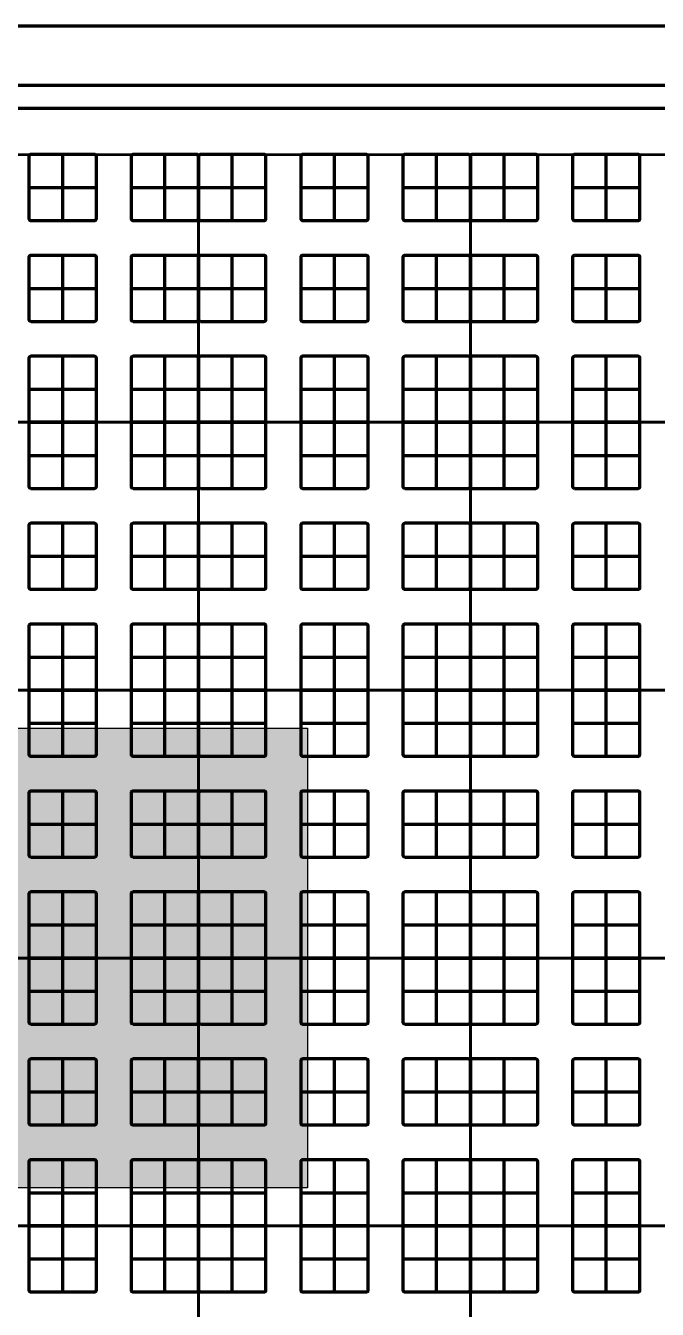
# Model space of a CAD drawing. Header units: millimetres. Extents: x 0 to 286, y 0 to 148.
# Drawn here: x 162.2 to 201, y 57.3 to 136.2 of the extents above; entities that cross this region are included whole.
import ezdxf

# ---------------------------------------------------------------- set-up
doc = ezdxf.new("R2010")
doc.units = ezdxf.units.MM
doc.layers.add('FILL', color=7, linetype='Continuous')
doc.layers.add('LINES', color=7, linetype='Continuous')

msp = doc.modelspace()

# ---------------------------------------------------------------- hatches: boundary and pattern name
at = {"layer": 'FILL', "true_color": 0xffffff}
msp.add_hatch(color=7, dxfattribs=at).paths.add_polyline_path([(115.997, 93.009), (179.497, 93.009), (179.497, 64.787), (115.997, 64.787)])

# ---------------------------------------------------------------- linework, layer by layer
at = {"layer": 'LINES', "lineweight": 106}
for p, q in [((164.453, 124.197), (164.453, 128.256)), ((170.735, 124.197), (170.735, 128.256)), ((174.878, 124.197), (174.878, 128.256)), ((181.159, 124.197), (181.159, 128.256)), ((187.441, 124.197), (187.441, 128.256)), ((191.584, 124.197), (191.584, 128.256)), ((197.865, 124.197), (197.865, 128.256)), ((162.382, 126.227), (166.525, 126.227)), ((168.663, 126.227), (172.806, 126.227)), ((172.806, 126.227), (176.949, 126.227)), ((179.088, 126.227), (183.231, 126.227)), ((185.369, 126.227), (189.512, 126.227)), ((189.512, 126.227), (193.655, 126.227)), ((195.794, 126.227), (199.937, 126.227)), ((164.453, 118), (164.453, 122.059)), ((170.735, 118), (170.735, 122.059)), ((174.878, 118), (174.878, 122.059)), ((181.159, 118), (181.159, 122.059)), ((187.441, 118), (187.441, 122.059)), ((191.584, 118), (191.584, 122.059)), ((197.865, 118), (197.865, 122.059)), ((162.382, 120.029), (166.525, 120.029)), ((168.663, 120.029), (172.806, 120.029)), ((172.806, 120.029), (176.949, 120.029)), ((179.088, 120.029), (183.231, 120.029)), ((185.369, 120.029), (189.512, 120.029)), ((189.512, 120.029), (193.655, 120.029)), ((195.794, 120.029), (199.937, 120.029)), ((164.453, 111.803), (164.453, 115.861)), ((170.735, 111.803), (170.735, 115.861)), ((174.878, 111.803), (174.878, 115.861)), ((181.159, 111.803), (181.159, 115.861)), ((187.441, 111.803), (187.441, 115.861)), ((191.584, 111.803), (191.584, 115.861)), ((197.865, 111.803), (197.865, 115.861)), ((162.382, 113.832), (166.525, 113.832)), ((168.663, 113.832), (172.806, 113.832)), ((172.806, 113.832), (176.949, 113.832)), ((179.088, 113.832), (183.231, 113.832)), ((185.369, 113.832), (189.512, 113.832)), ((189.512, 113.832), (193.655, 113.832)), ((195.794, 113.832), (199.937, 113.832)), ((164.453, 107.745), (164.453, 111.803)), ((170.735, 107.745), (170.735, 111.803)), ((174.878, 107.745), (174.878, 111.803)), ((181.159, 107.745), (181.159, 111.803)), ((187.441, 107.745), (187.441, 111.803)), ((191.584, 107.745), (191.584, 111.803)), ((197.865, 107.745), (197.865, 111.803)), ((162.382, 109.774), (166.525, 109.774)), ((168.663, 109.774), (172.806, 109.774)), ((172.806, 109.774), (176.949, 109.774)), ((179.088, 109.774), (183.231, 109.774)), ((185.369, 109.774), (189.512, 109.774)), ((189.512, 109.774), (193.655, 109.774)), ((195.794, 109.774), (199.937, 109.774)), ((164.453, 101.548), (164.453, 105.606)), ((170.735, 101.548), (170.735, 105.606)), ((174.878, 101.548), (174.878, 105.606)), ((181.159, 101.548), (181.159, 105.606)), ((187.441, 101.548), (187.441, 105.606)), ((191.584, 101.548), (191.584, 105.606)), ((197.865, 101.548), (197.865, 105.606)), ((162.382, 103.577), (166.525, 103.577)), ((168.663, 103.577), (172.806, 103.577)), ((172.806, 103.577), (176.949, 103.577)), ((179.088, 103.577), (183.231, 103.577)), ((185.369, 103.577), (189.512, 103.577)), ((189.512, 103.577), (193.655, 103.577)), ((195.794, 103.577), (199.937, 103.577)), ((164.453, 95.35), (164.453, 99.409)), ((170.735, 95.35), (170.735, 99.409)), ((174.878, 95.35), (174.878, 99.409)), ((181.159, 95.35), (181.159, 99.409)), ((187.441, 95.35), (187.441, 99.409)), ((191.584, 95.35), (191.584, 99.409)), ((197.865, 95.35), (197.865, 99.409)), ((162.382, 97.38), (166.525, 97.38)), ((168.663, 97.38), (172.806, 97.38)), ((172.806, 97.38), (176.949, 97.38)), ((179.088, 97.38), (183.231, 97.38)), ((185.369, 97.38), (189.512, 97.38)), ((189.512, 97.38), (193.655, 97.38)), ((195.794, 97.38), (199.937, 97.38)), ((164.453, 91.292), (164.453, 95.35)), ((170.735, 91.292), (170.735, 95.35)), ((174.878, 91.292), (174.878, 95.35)), ((181.159, 91.292), (181.159, 95.35)), ((187.441, 91.292), (187.441, 95.35)), ((191.584, 91.292), (191.584, 95.35)), ((197.865, 91.292), (197.865, 95.35)), ((162.382, 93.321), (166.525, 93.321)), ((168.663, 93.321), (172.806, 93.321)), ((172.806, 93.321), (176.949, 93.321)), ((179.088, 93.321), (183.231, 93.321)), ((185.369, 93.321), (189.512, 93.321)), ((189.512, 93.321), (193.655, 93.321)), ((195.794, 93.321), (199.937, 93.321)), ((164.453, 85.095), (164.453, 89.153)), ((170.735, 85.095), (170.735, 89.153)), ((174.878, 85.095), (174.878, 89.153)), ((181.159, 85.095), (181.159, 89.153)), ((187.441, 85.095), (187.441, 89.153)), ((191.584, 85.095), (191.584, 89.153)), ((197.865, 85.095), (197.865, 89.153)), ((162.382, 87.124), (166.525, 87.124)), ((168.663, 87.124), (172.806, 87.124)), ((172.806, 87.124), (176.949, 87.124)), ((179.088, 87.124), (183.231, 87.124)), ((185.369, 87.124), (189.512, 87.124)), ((189.512, 87.124), (193.655, 87.124)), ((195.794, 87.124), (199.937, 87.124)), ((164.453, 78.898), (164.453, 82.956)), ((170.735, 78.898), (170.735, 82.956)), ((174.878, 78.898), (174.878, 82.956)), ((181.159, 78.898), (181.159, 82.956)), ((187.441, 78.898), (187.441, 82.956)), ((191.584, 78.898), (191.584, 82.956)), ((197.865, 78.898), (197.865, 82.956)), ((162.382, 80.927), (166.525, 80.927)), ((168.663, 80.927), (172.806, 80.927)), ((172.806, 80.927), (176.949, 80.927)), ((179.088, 80.927), (183.231, 80.927)), ((185.369, 80.927), (189.512, 80.927)), ((189.512, 80.927), (193.655, 80.927)), ((195.794, 80.927), (199.937, 80.927)), ((164.453, 74.839), (164.453, 78.898)), ((170.735, 74.839), (170.735, 78.898)), ((174.878, 74.839), (174.878, 78.898)), ((181.159, 74.839), (181.159, 78.898)), ((187.441, 74.839), (187.441, 78.898)), ((191.584, 74.839), (191.584, 78.898)), ((197.865, 74.839), (197.865, 78.898)), ((162.382, 76.869), (166.525, 76.869)), ((168.663, 76.869), (172.806, 76.869)), ((172.806, 76.869), (176.949, 76.869)), ((179.088, 76.869), (183.231, 76.869)), ((185.369, 76.869), (189.512, 76.869)), ((189.512, 76.869), (193.655, 76.869)), ((195.794, 76.869), (199.937, 76.869)), ((164.453, 68.642), (164.453, 72.701)), ((170.735, 68.642), (170.735, 72.701)), ((174.878, 68.642), (174.878, 72.701)), ((181.159, 68.642), (181.159, 72.701)), ((187.441, 68.642), (187.441, 72.701)), ((191.584, 68.642), (191.584, 72.701)), ((197.865, 68.642), (197.865, 72.701)), ((162.382, 70.671), (166.525, 70.671)), ((168.663, 70.671), (172.806, 70.671)), ((172.806, 70.671), (176.949, 70.671)), ((179.088, 70.671), (183.231, 70.671)), ((185.369, 70.671), (189.512, 70.671)), ((189.512, 70.671), (193.655, 70.671)), ((195.794, 70.671), (199.937, 70.671)), ((164.453, 62.445), (164.453, 66.503)), ((170.735, 62.445), (170.735, 66.503)), ((174.878, 62.445), (174.878, 66.503)), ((181.159, 62.445), (181.159, 66.503)), ((187.441, 62.445), (187.441, 66.503)), ((191.584, 62.445), (191.584, 66.503)), ((197.865, 62.445), (197.865, 66.503)), ((162.382, 64.474), (166.525, 64.474)), ((168.663, 64.474), (172.806, 64.474)), ((172.806, 64.474), (176.949, 64.474)), ((179.088, 64.474), (183.231, 64.474)), ((185.369, 64.474), (189.512, 64.474)), ((189.512, 64.474), (193.655, 64.474)), ((195.794, 64.474), (199.937, 64.474)), ((164.453, 58.387), (164.453, 62.445)), ((170.735, 58.387), (170.735, 62.445)), ((174.878, 58.387), (174.878, 62.445)), ((181.159, 58.387), (181.159, 62.445)), ((187.441, 58.387), (187.441, 62.445)), ((191.584, 58.387), (191.584, 62.445)), ((197.865, 58.387), (197.865, 62.445)), ((162.382, 60.416), (166.525, 60.416)), ((168.663, 60.416), (172.806, 60.416)), ((172.806, 60.416), (176.949, 60.416)), ((179.088, 60.416), (183.231, 60.416)), ((185.369, 60.416), (189.512, 60.416)), ((189.512, 60.416), (193.655, 60.416)), ((195.794, 60.416), (199.937, 60.416))]:
    msp.add_line(p, q, dxfattribs=at)
at = {"layer": 'LINES', "lineweight": 70, "true_color": 0xff0000}
msp.add_lwpolyline([(31.246, 136.168), (264.248, 136.168), (264.248, 21.627), (31.246, 21.627)], close=True, dxfattribs=at)
at = {"layer": 'LINES', "lineweight": 90}
for points in [[(37.747, 25.306), (257.747, 25.306, 0.414214), (260.569, 28.128), (260.569, 129.667, 0.414214), (257.747, 132.489), (37.747, 132.489, 0.414214), (34.925, 129.667), (34.925, 28.128, 0.414214)], [(39.158, 26.717), (256.336, 26.717, 0.414214), (259.158, 29.54), (259.158, 128.256, 0.414214), (256.336, 131.078), (39.158, 131.078, 0.414214), (36.336, 128.256), (36.336, 29.54, 0.414214)]]:
    msp.add_lwpolyline(points, format="xyb", close=True, dxfattribs=at)
at = {"layer": 'LINES', "lineweight": 53}
for points in [[(156.1, 128.256), (172.806, 128.256), (172.806, 111.803), (156.1, 111.803)], [(172.806, 128.256), (189.512, 128.256), (189.512, 111.803), (172.806, 111.803)], [(189.512, 128.256), (206.218, 128.256), (206.218, 111.803), (189.512, 111.803)], [(156.1, 111.803), (172.806, 111.803), (172.806, 95.35), (156.1, 95.35)], [(172.806, 111.803), (189.512, 111.803), (189.512, 95.35), (172.806, 95.35)], [(189.512, 111.803), (206.218, 111.803), (206.218, 95.35), (189.512, 95.35)], [(156.1, 95.35), (172.806, 95.35), (172.806, 78.898), (156.1, 78.898)], [(172.806, 95.35), (189.512, 95.35), (189.512, 78.898), (172.806, 78.898)], [(189.512, 95.35), (206.218, 95.35), (206.218, 78.898), (189.512, 78.898)], [(156.1, 78.898), (172.806, 78.898), (172.806, 62.445), (156.1, 62.445)], [(172.806, 78.898), (189.512, 78.898), (189.512, 62.445), (172.806, 62.445)], [(189.512, 78.898), (206.218, 78.898), (206.218, 62.445), (189.512, 62.445)], [(156.1, 62.445), (172.806, 62.445), (172.806, 45.992), (156.1, 45.992)], [(172.806, 62.445), (189.512, 62.445), (189.512, 45.992), (172.806, 45.992)], [(189.512, 62.445), (206.218, 62.445), (206.218, 45.992), (189.512, 45.992)]]:
    msp.add_lwpolyline(points, close=True, dxfattribs=at)
at = {"layer": 'LINES', "lineweight": 106}
for points in [[(162.504, 124.197), (166.403, 124.197, 0.414214), (166.525, 124.319), (166.525, 128.134, 0.41411), (166.403, 128.256), (162.504, 128.256, 0.414214), (162.382, 128.134), (162.382, 124.319, 0.414317)], [(168.785, 124.197), (172.684, 124.197, 0.414214), (172.806, 124.319), (172.806, 128.134, 0.41411), (172.684, 128.256), (168.785, 128.256, 0.414317), (168.663, 128.134), (168.663, 124.319, 0.414214)], [(172.928, 124.197), (176.827, 124.197, 0.414214), (176.949, 124.319), (176.949, 128.134, 0.41411), (176.827, 128.256), (172.928, 128.256, 0.414214), (172.806, 128.134), (172.806, 124.319, 0.414317)], [(179.21, 124.197), (183.109, 124.197, 0.414214), (183.231, 124.319), (183.231, 128.134, 0.41411), (183.109, 128.256), (179.21, 128.256, 0.414317), (179.088, 128.134), (179.088, 124.319, 0.414214)], [(185.491, 124.197), (189.39, 124.197, 0.414214), (189.512, 124.319), (189.512, 128.134, 0.41411), (189.39, 128.256), (185.491, 128.256, 0.414317), (185.369, 128.134), (185.369, 124.319, 0.414214)], [(189.634, 124.197), (193.533, 124.197, 0.414214), (193.655, 124.319), (193.655, 128.134, 0.41411), (193.533, 128.256), (189.634, 128.256, 0.414317), (189.512, 128.134), (189.512, 124.319, 0.414214)], [(195.916, 124.197), (199.815, 124.197, 0.414162), (199.937, 124.319), (199.937, 128.134, 0.414162), (199.815, 128.256), (195.916, 128.256, 0.414317), (195.794, 128.134), (195.794, 124.319, 0.414214)], [(162.504, 118), (166.403, 118, 0.414214), (166.525, 118.122), (166.525, 121.937, 0.414162), (166.403, 122.059), (162.504, 122.059, 0.414162), (162.382, 121.937), (162.382, 118.122, 0.414317)], [(168.785, 118), (172.684, 118, 0.414214), (172.806, 118.122), (172.806, 121.937, 0.414162), (172.684, 122.059), (168.785, 122.059, 0.414265), (168.663, 121.937), (168.663, 118.122, 0.414214)], [(172.928, 118), (176.827, 118, 0.414214), (176.949, 118.122), (176.949, 121.937, 0.414162), (176.827, 122.059), (172.928, 122.059, 0.414162), (172.806, 121.937), (172.806, 118.122, 0.414317)], [(179.21, 118), (183.109, 118, 0.414214), (183.231, 118.122), (183.231, 121.937, 0.414162), (183.109, 122.059), (179.21, 122.059, 0.414265), (179.088, 121.937), (179.088, 118.122, 0.414214)], [(185.491, 118), (189.39, 118, 0.414214), (189.512, 118.122), (189.512, 121.937, 0.414162), (189.39, 122.059), (185.491, 122.059, 0.414265), (185.369, 121.937), (185.369, 118.122, 0.414214)], [(189.634, 118), (193.533, 118, 0.414214), (193.655, 118.122), (193.655, 121.937, 0.414162), (193.533, 122.059), (189.634, 122.059, 0.414265), (189.512, 121.937), (189.512, 118.122, 0.414214)], [(195.916, 118), (199.815, 118, 0.414162), (199.937, 118.122), (199.937, 121.937, 0.414214), (199.815, 122.059), (195.916, 122.059, 0.414265), (195.794, 121.937), (195.794, 118.122, 0.414214)], [(162.504, 111.803), (166.403, 111.803, 0.414214), (166.525, 111.925), (166.525, 115.74, 0.414214), (166.403, 115.861), (162.504, 115.861, 0.41411), (162.382, 115.74), (162.382, 111.925, 0.414317)], [(168.785, 111.803), (172.684, 111.803, 0.414214), (172.806, 111.925), (172.806, 115.74, 0.414214), (172.684, 115.861), (168.785, 115.861, 0.414214), (168.663, 115.74), (168.663, 111.925, 0.414214)], [(172.928, 111.803), (176.827, 111.803, 0.414214), (176.949, 111.925), (176.949, 115.74, 0.414214), (176.827, 115.861), (172.928, 115.861, 0.41411), (172.806, 115.74), (172.806, 111.925, 0.414317)], [(179.21, 111.803), (183.109, 111.803, 0.414214), (183.231, 111.925), (183.231, 115.74, 0.414214), (183.109, 115.861), (179.21, 115.861, 0.414214), (179.088, 115.74), (179.088, 111.925, 0.414214)], [(185.491, 111.803), (189.39, 111.803, 0.414214), (189.512, 111.925), (189.512, 115.74, 0.414214), (189.39, 115.861), (185.491, 115.861, 0.414214), (185.369, 115.74), (185.369, 111.925, 0.414214)], [(189.634, 111.803), (193.533, 111.803, 0.414214), (193.655, 111.925), (193.655, 115.74, 0.414214), (193.533, 115.861), (189.634, 115.861, 0.414214), (189.512, 115.74), (189.512, 111.925, 0.414214)], [(195.916, 111.803), (199.815, 111.803, 0.414162), (199.937, 111.925), (199.937, 115.74, 0.414265), (199.815, 115.861), (195.916, 115.861, 0.414214), (195.794, 115.74), (195.794, 111.925, 0.414214)], [(162.504, 107.745), (166.403, 107.745, 0.414214), (166.525, 107.866), (166.525, 111.681, 0.41411), (166.403, 111.803), (162.504, 111.803, 0.414214), (162.382, 111.681), (162.382, 107.866, 0.414317)], [(168.785, 107.745), (172.684, 107.745, 0.414214), (172.806, 107.866), (172.806, 111.681, 0.41411), (172.684, 111.803), (168.785, 111.803, 0.414317), (168.663, 111.681), (168.663, 107.866, 0.414214)], [(172.928, 107.745), (176.827, 107.745, 0.414214), (176.949, 107.866), (176.949, 111.681, 0.41411), (176.827, 111.803), (172.928, 111.803, 0.414214), (172.806, 111.681), (172.806, 107.866, 0.414317)], [(179.21, 107.745), (183.109, 107.745, 0.414214), (183.231, 107.866), (183.231, 111.681, 0.41411), (183.109, 111.803), (179.21, 111.803, 0.414317), (179.088, 111.681), (179.088, 107.866, 0.414214)], [(185.491, 107.745), (189.39, 107.745, 0.414214), (189.512, 107.866), (189.512, 111.681, 0.41411), (189.39, 111.803), (185.491, 111.803, 0.414317), (185.369, 111.681), (185.369, 107.866, 0.414214)], [(189.634, 107.745), (193.533, 107.745, 0.414214), (193.655, 107.866), (193.655, 111.681, 0.41411), (193.533, 111.803), (189.634, 111.803, 0.414317), (189.512, 111.681), (189.512, 107.866, 0.414214)], [(195.916, 107.745), (199.815, 107.745, 0.414162), (199.937, 107.866), (199.937, 111.681, 0.414162), (199.815, 111.803), (195.916, 111.803, 0.414317), (195.794, 111.681), (195.794, 107.866, 0.414214)], [(162.504, 101.548), (166.403, 101.548, 0.414214), (166.525, 101.669), (166.525, 105.484, 0.414214), (166.403, 105.606), (162.504, 105.606, 0.41411), (162.382, 105.484), (162.382, 101.669, 0.414317)], [(168.785, 101.548), (172.684, 101.548, 0.414214), (172.806, 101.669), (172.806, 105.484, 0.414214), (172.684, 105.606), (168.785, 105.606, 0.414214), (168.663, 105.484), (168.663, 101.669, 0.414214)], [(172.928, 101.548), (176.827, 101.548, 0.414214), (176.949, 101.669), (176.949, 105.484, 0.414214), (176.827, 105.606), (172.928, 105.606, 0.41411), (172.806, 105.484), (172.806, 101.669, 0.414317)], [(179.21, 101.548), (183.109, 101.548, 0.414214), (183.231, 101.669), (183.231, 105.484, 0.414214), (183.109, 105.606), (179.21, 105.606, 0.414214), (179.088, 105.484), (179.088, 101.669, 0.414214)], [(185.491, 101.548), (189.39, 101.548, 0.414214), (189.512, 101.669), (189.512, 105.484, 0.414214), (189.39, 105.606), (185.491, 105.606, 0.414214), (185.369, 105.484), (185.369, 101.669, 0.414214)], [(189.634, 101.548), (193.533, 101.548, 0.414214), (193.655, 101.669), (193.655, 105.484, 0.414214), (193.533, 105.606), (189.634, 105.606, 0.414214), (189.512, 105.484), (189.512, 101.669, 0.414214)], [(195.916, 101.548), (199.815, 101.548, 0.414162), (199.937, 101.669), (199.937, 105.484, 0.414265), (199.815, 105.606), (195.916, 105.606, 0.414214), (195.794, 105.484), (195.794, 101.669, 0.414214)], [(162.504, 95.35), (166.403, 95.35, 0.414214), (166.525, 95.472), (166.525, 99.287, 0.414214), (166.403, 99.409), (162.504, 99.409, 0.41411), (162.382, 99.287), (162.382, 95.472, 0.414317)], [(168.785, 95.35), (172.684, 95.35, 0.414214), (172.806, 95.472), (172.806, 99.287, 0.414214), (172.684, 99.409), (168.785, 99.409, 0.414214), (168.663, 99.287), (168.663, 95.472, 0.414214)], [(172.928, 95.35), (176.827, 95.35, 0.414214), (176.949, 95.472), (176.949, 99.287, 0.414214), (176.827, 99.409), (172.928, 99.409, 0.41411), (172.806, 99.287), (172.806, 95.472, 0.414317)], [(179.21, 95.35), (183.109, 95.35, 0.414214), (183.231, 95.472), (183.231, 99.287, 0.414214), (183.109, 99.409), (179.21, 99.409, 0.414214), (179.088, 99.287), (179.088, 95.472, 0.414214)], [(185.491, 95.35), (189.39, 95.35, 0.414214), (189.512, 95.472), (189.512, 99.287, 0.414214), (189.39, 99.409), (185.491, 99.409, 0.414214), (185.369, 99.287), (185.369, 95.472, 0.414214)], [(189.634, 95.35), (193.533, 95.35, 0.414214), (193.655, 95.472), (193.655, 99.287, 0.414214), (193.533, 99.409), (189.634, 99.409, 0.414214), (189.512, 99.287), (189.512, 95.472, 0.414214)], [(195.916, 95.35), (199.815, 95.35, 0.414162), (199.937, 95.472), (199.937, 99.287, 0.414265), (199.815, 99.409), (195.916, 99.409, 0.414214), (195.794, 99.287), (195.794, 95.472, 0.414214)], [(162.504, 91.292), (166.403, 91.292, 0.414317), (166.525, 91.414), (166.525, 95.229, 0.414214), (166.403, 95.35), (162.504, 95.35, 0.41411), (162.382, 95.229), (162.382, 91.414, 0.414214)], [(168.785, 91.292), (172.684, 91.292, 0.414317), (172.806, 91.414), (172.806, 95.229, 0.414214), (172.684, 95.35), (168.785, 95.35, 0.414214), (168.663, 95.229), (168.663, 91.414, 0.41411)], [(172.928, 91.292), (176.827, 91.292, 0.414317), (176.949, 91.414), (176.949, 95.229, 0.414214), (176.827, 95.35), (172.928, 95.35, 0.41411), (172.806, 95.229), (172.806, 91.414, 0.414214)], [(179.21, 91.292), (183.109, 91.292, 0.414317), (183.231, 91.414), (183.231, 95.229, 0.414214), (183.109, 95.35), (179.21, 95.35, 0.414214), (179.088, 95.229), (179.088, 91.414, 0.41411)], [(185.491, 91.292), (189.39, 91.292, 0.414317), (189.512, 91.414), (189.512, 95.229, 0.414214), (189.39, 95.35), (185.491, 95.35, 0.414214), (185.369, 95.229), (185.369, 91.414, 0.41411)], [(189.634, 91.292), (193.533, 91.292, 0.414317), (193.655, 91.414), (193.655, 95.229, 0.414214), (193.533, 95.35), (189.634, 95.35, 0.414214), (189.512, 95.229), (189.512, 91.414, 0.41411)], [(195.916, 91.292), (199.815, 91.292, 0.414265), (199.937, 91.414), (199.937, 95.229, 0.414265), (199.815, 95.35), (195.916, 95.35, 0.414214), (195.794, 95.229), (195.794, 91.414, 0.41411)], [(162.504, 85.095), (166.403, 85.095, 0.414214), (166.525, 85.217), (166.525, 89.031, 0.414214), (166.403, 89.153), (162.504, 89.153, 0.41411), (162.382, 89.031), (162.382, 85.217, 0.414317)], [(168.785, 85.095), (172.684, 85.095, 0.414214), (172.806, 85.217), (172.806, 89.031, 0.414214), (172.684, 89.153), (168.785, 89.153, 0.414214), (168.663, 89.031), (168.663, 85.217, 0.414214)], [(172.928, 85.095), (176.827, 85.095, 0.414214), (176.949, 85.217), (176.949, 89.031, 0.414214), (176.827, 89.153), (172.928, 89.153, 0.41411), (172.806, 89.031), (172.806, 85.217, 0.414317)], [(179.21, 85.095), (183.109, 85.095, 0.414214), (183.231, 85.217), (183.231, 89.031, 0.414214), (183.109, 89.153), (179.21, 89.153, 0.414214), (179.088, 89.031), (179.088, 85.217, 0.414214)], [(185.491, 85.095), (189.39, 85.095, 0.414214), (189.512, 85.217), (189.512, 89.031, 0.414214), (189.39, 89.153), (185.491, 89.153, 0.414214), (185.369, 89.031), (185.369, 85.217, 0.414214)], [(189.634, 85.095), (193.533, 85.095, 0.414214), (193.655, 85.217), (193.655, 89.031, 0.414214), (193.533, 89.153), (189.634, 89.153, 0.414214), (189.512, 89.031), (189.512, 85.217, 0.414214)], [(195.916, 85.095), (199.815, 85.095, 0.414162), (199.937, 85.217), (199.937, 89.031, 0.414265), (199.815, 89.153), (195.916, 89.153, 0.414214), (195.794, 89.031), (195.794, 85.217, 0.414214)], [(162.504, 78.898), (166.403, 78.898, 0.414214), (166.525, 79.019), (166.525, 82.834, 0.414214), (166.403, 82.956), (162.504, 82.956, 0.41411), (162.382, 82.834), (162.382, 79.019, 0.414317)], [(168.785, 78.898), (172.684, 78.898, 0.414214), (172.806, 79.019), (172.806, 82.834, 0.414214), (172.684, 82.956), (168.785, 82.956, 0.414214), (168.663, 82.834), (168.663, 79.019, 0.414214)], [(172.928, 78.898), (176.827, 78.898, 0.414214), (176.949, 79.019), (176.949, 82.834, 0.414214), (176.827, 82.956), (172.928, 82.956, 0.41411), (172.806, 82.834), (172.806, 79.019, 0.414317)], [(179.21, 78.898), (183.109, 78.898, 0.414214), (183.231, 79.019), (183.231, 82.834, 0.414214), (183.109, 82.956), (179.21, 82.956, 0.414214), (179.088, 82.834), (179.088, 79.019, 0.414214)], [(185.491, 78.898), (189.39, 78.898, 0.414214), (189.512, 79.019), (189.512, 82.834, 0.414214), (189.39, 82.956), (185.491, 82.956, 0.414214), (185.369, 82.834), (185.369, 79.019, 0.414214)], [(189.634, 78.898), (193.533, 78.898, 0.414214), (193.655, 79.019), (193.655, 82.834, 0.414214), (193.533, 82.956), (189.634, 82.956, 0.414214), (189.512, 82.834), (189.512, 79.019, 0.414214)], [(195.916, 78.898), (199.815, 78.898, 0.414162), (199.937, 79.019), (199.937, 82.834, 0.414265), (199.815, 82.956), (195.916, 82.956, 0.414214), (195.794, 82.834), (195.794, 79.019, 0.414214)], [(162.504, 74.839), (166.403, 74.839, 0.414317), (166.525, 74.961), (166.525, 78.776, 0.414214), (166.403, 78.898), (162.504, 78.898, 0.41411), (162.382, 78.776), (162.382, 74.961, 0.414214)], [(168.785, 74.839), (172.684, 74.839, 0.414317), (172.806, 74.961), (172.806, 78.776, 0.414214), (172.684, 78.898), (168.785, 78.898, 0.414214), (168.663, 78.776), (168.663, 74.961, 0.41411)], [(172.928, 74.839), (176.827, 74.839, 0.414317), (176.949, 74.961), (176.949, 78.776, 0.414214), (176.827, 78.898), (172.928, 78.898, 0.41411), (172.806, 78.776), (172.806, 74.961, 0.414214)], [(179.21, 74.839), (183.109, 74.839, 0.414317), (183.231, 74.961), (183.231, 78.776, 0.414214), (183.109, 78.898), (179.21, 78.898, 0.414214), (179.088, 78.776), (179.088, 74.961, 0.41411)], [(185.491, 74.839), (189.39, 74.839, 0.414317), (189.512, 74.961), (189.512, 78.776, 0.414214), (189.39, 78.898), (185.491, 78.898, 0.414214), (185.369, 78.776), (185.369, 74.961, 0.41411)], [(189.634, 74.839), (193.533, 74.839, 0.414317), (193.655, 74.961), (193.655, 78.776, 0.414214), (193.533, 78.898), (189.634, 78.898, 0.414214), (189.512, 78.776), (189.512, 74.961, 0.41411)], [(195.916, 74.839), (199.815, 74.839, 0.414265), (199.937, 74.961), (199.937, 78.776, 0.414265), (199.815, 78.898), (195.916, 78.898, 0.414214), (195.794, 78.776), (195.794, 74.961, 0.41411)], [(162.504, 68.642), (166.403, 68.642, 0.414214), (166.525, 68.764), (166.525, 72.579, 0.41411), (166.403, 72.701), (162.504, 72.701, 0.414214), (162.382, 72.579), (162.382, 68.764, 0.414317)], [(168.785, 68.642), (172.684, 68.642, 0.414214), (172.806, 68.764), (172.806, 72.579, 0.41411), (172.684, 72.701), (168.785, 72.701, 0.414317), (168.663, 72.579), (168.663, 68.764, 0.414214)], [(172.928, 68.642), (176.827, 68.642, 0.414214), (176.949, 68.764), (176.949, 72.579, 0.41411), (176.827, 72.701), (172.928, 72.701, 0.414214), (172.806, 72.579), (172.806, 68.764, 0.414317)], [(179.21, 68.642), (183.109, 68.642, 0.414214), (183.231, 68.764), (183.231, 72.579, 0.41411), (183.109, 72.701), (179.21, 72.701, 0.414317), (179.088, 72.579), (179.088, 68.764, 0.414214)], [(185.491, 68.642), (189.39, 68.642, 0.414214), (189.512, 68.764), (189.512, 72.579, 0.41411), (189.39, 72.701), (185.491, 72.701, 0.414317), (185.369, 72.579), (185.369, 68.764, 0.414214)], [(189.634, 68.642), (193.533, 68.642, 0.414214), (193.655, 68.764), (193.655, 72.579, 0.41411), (193.533, 72.701), (189.634, 72.701, 0.414317), (189.512, 72.579), (189.512, 68.764, 0.414214)], [(195.916, 68.642), (199.815, 68.642, 0.414162), (199.937, 68.764), (199.937, 72.579, 0.414162), (199.815, 72.701), (195.916, 72.701, 0.414317), (195.794, 72.579), (195.794, 68.764, 0.414214)], [(162.504, 62.445), (166.403, 62.445, 0.414214), (166.525, 62.567), (166.525, 66.382, 0.414214), (166.403, 66.503), (162.504, 66.503, 0.41411), (162.382, 66.382), (162.382, 62.567, 0.414317)], [(168.785, 62.445), (172.684, 62.445, 0.414214), (172.806, 62.567), (172.806, 66.382, 0.414214), (172.684, 66.503), (168.785, 66.503, 0.414214), (168.663, 66.382), (168.663, 62.567, 0.414214)], [(172.928, 62.445), (176.827, 62.445, 0.414214), (176.949, 62.567), (176.949, 66.382, 0.414214), (176.827, 66.503), (172.928, 66.503, 0.41411), (172.806, 66.382), (172.806, 62.567, 0.414317)], [(179.21, 62.445), (183.109, 62.445, 0.414214), (183.231, 62.567), (183.231, 66.382, 0.414214), (183.109, 66.503), (179.21, 66.503, 0.414214), (179.088, 66.382), (179.088, 62.567, 0.414214)], [(185.491, 62.445), (189.39, 62.445, 0.414214), (189.512, 62.567), (189.512, 66.382, 0.414214), (189.39, 66.503), (185.491, 66.503, 0.414214), (185.369, 66.382), (185.369, 62.567, 0.414214)], [(189.634, 62.445), (193.533, 62.445, 0.414214), (193.655, 62.567), (193.655, 66.382, 0.414214), (193.533, 66.503), (189.634, 66.503, 0.414214), (189.512, 66.382), (189.512, 62.567, 0.414214)], [(195.916, 62.445), (199.815, 62.445, 0.414162), (199.937, 62.567), (199.937, 66.382, 0.414265), (199.815, 66.503), (195.916, 66.503, 0.414214), (195.794, 66.382), (195.794, 62.567, 0.414214)], [(162.504, 58.387), (166.403, 58.387, 0.414317), (166.525, 58.508), (166.525, 62.323, 0.414214), (166.403, 62.445), (162.504, 62.445, 0.41411), (162.382, 62.323), (162.382, 58.508, 0.414214)], [(168.785, 58.387), (172.684, 58.387, 0.414317), (172.806, 58.508), (172.806, 62.323, 0.414214), (172.684, 62.445), (168.785, 62.445, 0.414214), (168.663, 62.323), (168.663, 58.508, 0.41411)], [(172.928, 58.387), (176.827, 58.387, 0.414317), (176.949, 58.508), (176.949, 62.323, 0.414214), (176.827, 62.445), (172.928, 62.445, 0.41411), (172.806, 62.323), (172.806, 58.508, 0.414214)], [(179.21, 58.387), (183.109, 58.387, 0.414317), (183.231, 58.508), (183.231, 62.323, 0.414214), (183.109, 62.445), (179.21, 62.445, 0.414214), (179.088, 62.323), (179.088, 58.508, 0.41411)], [(185.491, 58.387), (189.39, 58.387, 0.414317), (189.512, 58.508), (189.512, 62.323, 0.414214), (189.39, 62.445), (185.491, 62.445, 0.414214), (185.369, 62.323), (185.369, 58.508, 0.41411)], [(189.634, 58.387), (193.533, 58.387, 0.414317), (193.655, 58.508), (193.655, 62.323, 0.414214), (193.533, 62.445), (189.634, 62.445, 0.414214), (189.512, 62.323), (189.512, 58.508, 0.41411)], [(195.916, 58.387), (199.815, 58.387, 0.414265), (199.937, 58.508), (199.937, 62.323, 0.414265), (199.815, 62.445), (195.916, 62.445, 0.414214), (195.794, 62.323), (195.794, 58.508, 0.41411)]]:
    msp.add_lwpolyline(points, format="xyb", close=True, dxfattribs=at)
at = {"layer": 'LINES', "lineweight": 30}
msp.add_lwpolyline([(115.997, 93.009), (179.497, 93.009), (179.497, 64.787), (115.997, 64.787)], close=True, dxfattribs=at)

doc.saveas('drawing.dxf')
